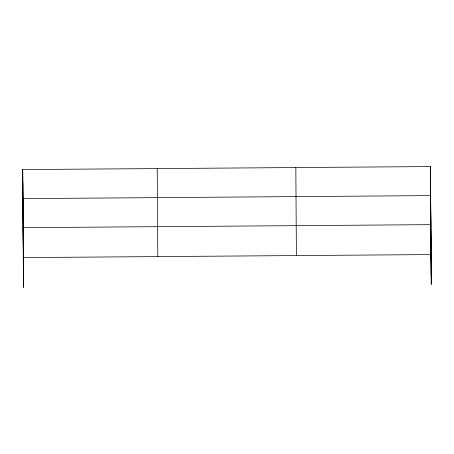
<?xml version="1.0" encoding="UTF-8"?>
<svg xmlns="http://www.w3.org/2000/svg" width="454" height="454" viewBox="0 0 454 454"><rect width="100%" height="100%" fill="white"/><g stroke="black" fill="none" stroke-linecap="round" stroke-linejoin="round"><path stroke-width="0.68" d="M22.7 169.575L430.358 166.567L431.3 284.425L430.937 254.581L23.279 257.588L23.642 287.433L22.7 169.575L23.33 262.145M430.914 225.456L430.551 195.612L22.893 198.619L23.256 228.464M431.101 254.501L430.738 224.656L23.08 227.664L23.443 257.509M430.517 179.466L431.198 276.083M430.358 166.567L430.994 259.138M295.832 167.554L296.405 255.574M157.226 168.582L157.805 256.595M22.859 182.474L23.54 279.091"/></g></svg>
